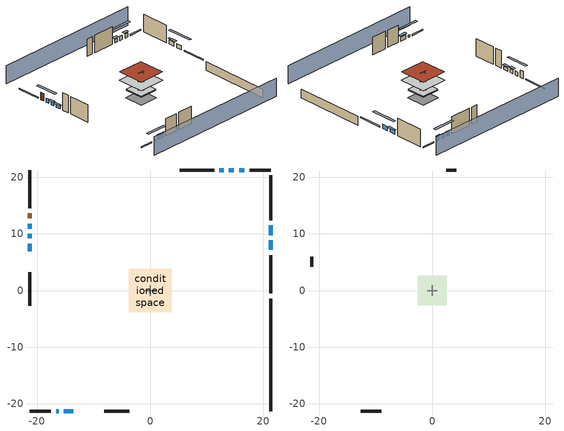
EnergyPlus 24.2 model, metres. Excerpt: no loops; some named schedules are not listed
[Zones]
conditioned space
 floor to garage (Floor1 construction): -2.59,-2.59 -2.59,2.59 2.59,2.59 2.59,-2.59 z0.3
 floor adiabatic (AdiabaticFloorConstruction): -3.82,-3.82 -3.82,3.82 3.82,3.82 3.82,-3.82 z2.74
 floor foundation (Slab2 construction): -2.7,-2.7 -2.7,2.7 2.7,2.7 2.7,-2.7 z-2.13
 wall outside (RimJoist1 construction): 21.33,-0.49 21.33,6.24 z0.3:0.61
 wall outside (RimJoist2 construction): -21.33,-21.33 -17.58,-21.33 z0.3:0.61
 wall outside (RimJoist3 construction): -21.33,21.33 -21.33,14.59 z0.3:0.61
 wall outside (RimJoist4 construction): 21.33,21.33 17.58,21.33 z0.3:0.61
 wall outside (AdiabaticWallConstruction 1): -21.33,13.66 -21.33,12.75 z0.3:2.34
 wall outside (AdiabaticWallConstruction): 21.33,7.17 21.33,8.88 / 21.33,9.8 21.33,11.51 / -15.27,-21.33 -13.61,-21.33 / -21.33,11.82 -21.33,10.97 z0.3:1.43; 16.65,21.33 15.75,21.33 / 14.82,21.33 13.92,21.33 z0.3:1.49; -16.65,-21.33 -16.2,-21.33 z0.3:0.89; -21.33,10.04 -21.33,9.23 z0.3:1.37; -21.33,8.3 -21.33,6.93 z0.3:1.19; 12.99,21.33 12.22,21.33 z0.3:1.34
 wall outside (Wall3 construction): 21.33,12.44 21.33,20.4 z0.3:5.18
 wall outside (Wall4 construction): -8.1,-21.33 -3.68,-21.33 z0.3:5.18
 wall outside (Wall7 construction): -21.33,3.25 -21.33,-2.67 z0.3:5.18
 wall outside (Wall8 construction): 11.29,21.33 5.21,21.33 z0.3:5.18
 wall foundation (FoundationWall1 construction): 21.33,-21.33 21.33,-1.42 z-2.13:0.3
 wall to garage (Wall5 construction): 0,0.91 0,-0.91 z0.3:5.18
 wall to garage (Wall6 construction): -0.91,0 0.91,0 z0.3:5.18
 window (WindowConstruction): 21.33,7.17 21.33,8.88 z0.3:1.43
 window (WindowConstruction 9): 16.65,21.33 15.75,21.33 z0.3:1.49
 window (WindowConstruction 1): 21.33,9.81 21.33,11.51 z0.3:1.43
 window (WindowConstruction 2): -16.65,-21.33 -16.2,-21.33 z0.3:0.88
 window (WindowConstruction 3): -15.27,-21.33 -13.61,-21.33 z0.3:1.43
 window (WindowConstruction 4): -21.33,11.82 -21.33,10.97 z0.3:1.43
 window (WindowConstruction 5): -21.33,10.04 -21.33,9.23 z0.3:1.37
 window (WindowConstruction 6): -21.33,8.3 -21.33,6.94 z0.3:1.19
 window (WindowConstruction 7): 14.82,21.33 13.92,21.33 z0.3:1.49
 window (WindowConstruction 8): 12.99,21.33 12.22,21.33 z0.3:1.34
 door (Door): -21.33,13.66 -21.33,12.75 z0.3:2.34
 ceiling adiabatic (AdiabaticFloorConstruction): 3.82,-3.82 3.82,3.82 -3.82,3.82 -3.82,-3.82 z2.74
 roof outside (Roof1 construction): -3.74,3.74 -3.74,-3.74 3.74,-3.74 3.74,3.74 z5.18
garage
 floor foundation (Slab1 construction): -2.59,-2.59 -2.59,2.59 2.59,2.59 2.59,-2.59 z0
 wall outside (Wall1 construction): -12.69,-21.33 -9.03,-21.33 z0.3:5.18
 wall outside (Wall2 construction): -21.33,6.01 -21.33,4.18 z0.3:5.18
 wall outside (Wall9 construction): 4.28,21.33 2.45,21.33 z0.3:5.18
shading: 21.33,25.9 -21.33,25.9 / -21.33,-25.9 21.33,-25.9 z0:5.18; 21.33,11.62 21.33,4.43 21.94,4.43 21.94,11.62 z4.18; 15.44,21.33 16.95,21.33 16.95,21.94 15.44,21.94 z1.8; 21.33,11.82 21.33,9.5 21.94,9.5 21.94,11.82 z1.74; -13.46,-21.33 -19.39,-21.33 -19.39,-21.94 -13.46,-21.94 z3.63; -13.31,-21.33 -15.57,-21.33 -15.57,-21.94 -13.31,-21.94 z1.74; -21.33,8.23 -21.33,14.56 -21.94,14.56 -21.94,8.23 z4.18; -21.33,8.93 -21.33,10.35 -21.94,10.35 -21.94,8.93 z1.68; -21.33,6.63 -21.33,8.61 -21.94,8.61 -21.94,6.63 z1.49; 11.18,21.33 17.56,21.33 17.56,21.94 11.18,21.94 z4.24; 11.92,21.33 13.3,21.33 13.3,21.94 11.92,21.94 z1.65
[Building]
Building 1: Terrain=Suburbs
[Site:Location]
Portland Intl Arpt_OR: Latitude {deg}=45.59; Longitude {deg}=-122.6; Time Zone {hr}=-8; Elevation {m}=33; Keep Site Location Information=Yes
[Site:GroundTemperature:Shallow]
10.2558, 8.96328, 8.85977, 9.47314, 11.9355, 14.3863, 16.5111, 17.8571, 17.9714, 16.8767, 14.8061, 12.4304
[Site:WaterMainsTemperature]
Calculation Method=Schedule; Temperature Schedule=mains temperature schedule
[Material] Roughness=Rough; Thermal Absorptance=0.9
Name | Thickness {m} | Conductivity {W/m-K} | Density {kg/m3} | Specific Heat {J/kg-K} | Solar Absorptance | Visible Absorptance
asphalt or fiberglass shingles | 0.00635 | 0.162714 | 1121.4 | 1465.45 | 0.85 | 0.85
concrete 4.0 in. | 0.1016 | 1.803125 | 2242.8 | 837.4 | 0.7 | 0.7
concrete 8.0 in. | 0.2032 | 1.803125 | 2242.8 | 837.4 | 0.7 | 0.7
door material | 0.04445 | 0.0612267 | 512.64 | 1214.23 | 0.7 | 0.7
floor covering | 0.0127 | 0.0433444 | 54.468 | 1339.84 | 0.6 | 0.6
floor covering 1 | 0.0127 | 0.0450781 | 54.468 | 1339.84 | 0.9 | 0.9
floor rigid ins; wall rigid ins | 0.512978 | 0.029427 | 32.04 | 1214.23 | 0.7 | 0.7
floor stud and cavity | 0.1397 | 0.923637 | 92.3553 | 1139.71 | 0.7 | 0.7
floor stud and cavity 1 | 0.1397 | 1.75129 | 37.0049 | 1207.88 | 0.7 | 0.7
furniture material conditioned space 1; furniture material garage 1 | 0.1524 | 0.115458 | 640.8 | 1214.23 | 0.6 | 0.6
gypsum board | 0.0127 | 0.160291 | 801 | 837.4 | 0.6 | 0.6
gypsum board 1 | 0.0127 | 0.160291 | 801 | 837.4 | 0.7 | 0.7
osb sheathing 0.5 in.; osb sheathing 0.5 in. 1; osb sheathing 0.5 in. 2 | 0.0127 | 0.115458 | 512.64 | 1214.23 | 0.7 | 0.7
osb sheathing 0.75 in. | 0.01905 | 0.115458 | 512.64 | 1214.23 | 0.7 | 0.7
rim joist stud and cavity | 0.0508 | 0.178688 | 50.32683 | 1063.81 | 0.6 | 0.6
roof rigid ins | 0.103632 | 0.029427 | 32.04 | 1214.23 | 0.7 | 0.7
roof stud and cavity | 0.2032 | 0.0472382 | 78.34581 | 1123.46 | 0.7 | 0.7
wall stud and cavity | 0.1397 | 0.727959 | 139.0536 | 1170.24 | 0.6 | 0.6
wall stud and cavity 1 | 0.1397 | 0.550994 | 139.0536 | 1170.24 | 0.7 | 0.7
wall stud and cavity 2 | 0.1397 | 0.335416 | 139.0536 | 1170.24 | 0.7 | 0.7
wall stud and cavity 3 | 0.0889 | 0.380278 | 52.3479 | 1209.89 | 0.7 | 0.7
wall stud and cavity 4 | 0.0889 | 0.391764 | 83.0341 | 1211.67 | 0.7 | 0.7
wood siding | 0.0254 | 0.102417 | 544.68 | 1172.36 | 0.85 | 0.85
wood siding 1; wood siding 2 | 0.0254 | 0.102417 | 544.68 | 1172.36 | 0.7 | 0.7
[WindowMaterial:SimpleGlazingSystem]
WindowMaterial: U-Factor {W/m2-K}=2.78222; Solar Heat Gain Coefficient=0.56
[Construction]
AdiabaticFloorConstruction: floor stud and cavity 1, floor rigid ins, osb sheathing 0.75 in., floor covering
AdiabaticWallConstruction: wood siding 1, wall rigid ins, wall stud and cavity 3, gypsum board
AdiabaticWallConstruction 1: wood siding 2, wall rigid ins, wall stud and cavity 3, gypsum board
Door: door material
Floor1 construction: floor stud and cavity, osb sheathing 0.75 in., floor covering
FoundationWall1 construction: concrete 8.0 in., gypsum board 1
furniture construction conditioned space 1: furniture material conditioned space 1
furniture construction garage 1: furniture material garage 1
PartitionWallConstruction: gypsum board, wall stud and cavity 4, gypsum board
RimJoist1 construction; RimJoist2 construction; RimJoist3 construction; RimJoist4 construction: wood siding, rim joist stud and cavity
Roof1 construction: asphalt or fiberglass shingles, roof rigid ins, osb sheathing 0.75 in., roof stud and cavity, gypsum board
Slab1 construction: concrete 4.0 in.
Slab2 construction: concrete 4.0 in., floor covering 1
Wall1 construction; Wall2 construction: wood siding, osb sheathing 0.5 in., wall stud and cavity
Wall3 construction; Wall4 construction: wood siding, osb sheathing 0.5 in., wall stud and cavity 1, gypsum board
Wall5 construction: osb sheathing 0.5 in. 1, wall stud and cavity 2, gypsum board
Wall6 construction: osb sheathing 0.5 in. 2, wall stud and cavity 2, gypsum board
Wall7 construction; Wall8 construction: wood siding, osb sheathing 0.5 in. 2, wall stud and cavity 1, gypsum board
Wall9 construction: wood siding, osb sheathing 0.5 in. 2, wall stud and cavity
WindowConstruction; WindowConstruction 1; WindowConstruction 2; WindowConstruction 3; WindowConstruction 4; WindowConstruction 5; WindowConstruction 6; WindowConstruction 7; WindowConstruction 8; WindowConstruction 9: WindowMaterial
[Zone] Multiplier=1; Part of Total Floor Area=Yes
Name | Volume {m3}
conditioned space | 278.185
garage | 65.242
[Space]
Name | Zone | Volume {m3}
conditioned space 1 | conditioned space | 278.185
garage 1 | garage | 65.242
[SurfaceProperty:ExposedFoundationPerimeter] Exposed Perimeter Calculation Method=TotalExposedPerimeter
Name | Total Exposed Perimeter {m}
Slab2 | 19.90344
Slab1 | 14.6304
[SurfaceProperty:IncidentSolarMultiplier] Incident Solar Multiplier=1; Incident Solar Multiplier Schedule=trans schedule winter=0.85 summer=0.7
Window1; Window10; Window2; Window3; Window4; Window5; Window6; Window7; Window8; Window9
[InternalMass]
Name | Construction | Zone or ZoneList | Space or SpaceList | Surface Area {m2}
furniture mass conditioned space 1 | furniture construction conditioned space 1 | conditioned space | conditioned space 1 | 45.63397
partition wall mass | PartitionWallConstruction | conditioned space | conditioned space 1 | 114.085
furniture mass garage 1 | furniture construction garage 1 | garage | garage 1 | 2.67561
[Lights] Design Level Calculation Method=LightingLevel; Return Air Fraction=0; Fraction Radiant=0.6; Fraction Visible=0.2; Fraction Replaceable=1
Name | Zone or ZoneList or Space or SpaceList | Schedule | Lighting Level {W}
interior lighting | conditioned space 1 | lighting_interior | 195.555
garage lighting | garage 1 | lighting_garage | 8.6491
[People]
occupants: Zone or ZoneList or Space or SpaceList=conditioned space 1; Number of People Schedule=occupants; Number of People Calculation Method=People; Number of People=6; Fraction Radiant=0.314171; Sensible Heat Fraction=0.56303; Activity Level Schedule=occupants activity schedule; Carbon Dioxide Generation Rate {m3/s-W}=0; Enable ASHRAE 55 Comfort Warnings=No; Mean Radiant Temperature Calculation Type=EnclosureAveraged
[ElectricEquipment] Design Level Calculation Method=EquipmentLevel
Name | Zone or ZoneList or Space or SpaceList | Schedule | Design Level {W} | Fraction Latent | Fraction Radiant | Fraction Lost
clothes dryer | conditioned space 1 | clothes_dryer | 5424.37 | 0.015 | 0.081 | 0.85
clothes washer | conditioned space 1 | clothes_washer | 327.738 | 0.03 | 0.162 | 0.7
cooking range | conditioned space 1 | cooking_range | 1245.51 | 0.08 | 0.432 | 0.2
dishwasher | conditioned space 1 | dishwasher | 421.937 | 0.3 | 0.18 | 0.4
fridge | conditioned space 1 | fridge schedule | 54.7945 | 0 | 0.6 | 0
mech vent bath fan 0 | conditioned space 1 | mech vent bath fan 0 schedule | 30 | 0 | 0 | 1
mech vent house fan | conditioned space 1 | mech vent house fan schedule | 0 | 0 | 0 | 1
mech vent house fan cfis | conditioned space 1 | mech vent house fan cfis schedule | 0 | 0 | 0 | 0
mech vent range fan 0 | conditioned space 1 | mech vent range fan 0 schedule | 30 | 0 | 0 | 1
misc plug loads | conditioned space 1 | plug_loads_other | 461.573 | 0.021 | 0.558 | 0.049
misc pool pump | conditioned space 1 | misc pool pump schedule | 1390.33 | 0 | 0 | 1
misc tv | conditioned space 1 | plug_loads_tv | 669.225 | 0 | 0.6 | 0
whole house fan | conditioned space 1 | Always On Discrete | 0 | 0 | 0 | 1
freezer | garage 1 | freezer schedule | 194.914 | 0 | 0.6 | 0
[OtherEquipment] Zone or ZoneList or Space or SpaceList=conditioned space 1; Design Level Calculation Method=EquipmentLevel
Name | Fuel Type | Schedule | Design Level {W} | Fraction Latent | Fraction Radiant | Fraction Lost
clothes dryer 1 | Electricity | clothes_dryer | 0 | 0.015 | 0.081 | 0.85
cooking range 1 | Electricity | cooking_range | 0 | 0.08 | 0.432 | 0.2
general water use latent | None | general water use schedule | 117.996 | 1 | 0 | 0
general water use sensible | None | general water use schedule | -116.29 | 0 | 0.6 | 0
mech vent house fan latent load; water heater lat | None | Always On Discrete | 0 | 1 | 0 | 0
mech vent house fan sensible load; water heater sens | None | Always On Discrete | 0 | 0 | 0 | 0
misc pool heater | NaturalGas | misc pool heater schedule | 3853.71 | 0 | 0 | 1
water heater energy adjustment1 | Electricity | Always On Discrete | 0.01 | 0 | 0 | 1
[ZoneInfiltration:DesignFlowRate] Zone or ZoneList or Space or SpaceList=conditioned space 1; Schedule=Always On Discrete; Design Flow Rate Calculation Method=Flow/Zone; Design Flow Rate {m3/s}=0
infil flow; natural vent flow; whole house fan flow
[ZoneInfiltration:EffectiveLeakageArea]
infil garage 1: Zone or Space=garage 1; Schedule=Always On Discrete; Effective Air Leakage Area {cm2}=271.837; Stack Coefficient=0.000129147; Wind Coefficient=4.64657e-05
[Foundation:Kiva] Wall Depth Below Slab {m}=0.2032
Name | Initial Indoor Air Temperature {C} | Wall Height Above Grade {m}
Foundation Kiva 1 | 13.4258 | 0.1016
Foundation Kiva 2 | 20 | 0.3048
[Foundation:Kiva:Settings]
Soil Conductivity {W/m-K}=1.9041; Soil Density {kg/m3}=1842.3; Soil Specific Heat {J/kg-K}=418.7; Ground Solar Absorptivity=0.9; Ground Thermal Absorptivity=0.9; Ground Surface Roughness {m}=0.03; Far-Field Width {m}=40; Deep-Ground Boundary Condition=ZeroFlux; Deep-Ground Depth {m}=40; Minimum Cell Dimension {m}=0.2; Maximum Cell Growth Coefficient=3; Simulation Timestep=Timestep
[Exterior:Lights]
exterior lighting: Schedule=exterior lighting schedule; Design Level {W}=6.19068
[Schedule:Week:Daily]
trans schedule winter=0.85 summer=0.7 Week Rule - Jan1-May26: trans schedule winter=0.85 summer=0.7 day, trans schedule winter=0.85 summer=0.7 day, trans schedule winter=0.85 summer=0.7 day, trans schedule winter=0.85 summer=0.7 day, trans schedule winter=0.85 summer=0.7 day, trans schedule winter=0.85 summer=0.7 day, trans schedule winter=0.85 summer=0.7 day, trans schedule winter=0.85 summer=0.7 default day, trans schedule winter=0.85 summer=0.7 default day, trans schedule winter=0.85 summer=0.7 default day, trans schedule winter=0.85 summer=0.7 default day, trans schedule winter=0.85 summer=0.7 default day
trans schedule winter=0.85 summer=0.7 Week Rule - May27-Jun2: trans schedule winter=0.85 summer=0.7 day, trans schedule winter=0.85 summer=0.7 day, trans schedule winter=0.85 summer=0.7 day, trans schedule winter=0.85 summer=0.7 day, trans schedule winter=0.85 summer=0.7 day, trans schedule winter=0.85 summer=0.7 day 1, trans schedule winter=0.85 summer=0.7 day 1, trans schedule winter=0.85 summer=0.7 default day, trans schedule winter=0.85 summer=0.7 default day, trans schedule winter=0.85 summer=0.7 default day, trans schedule winter=0.85 summer=0.7 default day, trans schedule winter=0.85 summer=0.7 default day
trans schedule winter=0.85 summer=0.7 Week Rule - Jun3-Sep29: trans schedule winter=0.85 summer=0.7 day 1, trans schedule winter=0.85 summer=0.7 day 1, trans schedule winter=0.85 summer=0.7 day 1, trans schedule winter=0.85 summer=0.7 day 1, trans schedule winter=0.85 summer=0.7 day 1, trans schedule winter=0.85 summer=0.7 day 1, trans schedule winter=0.85 summer=0.7 day 1, trans schedule winter=0.85 summer=0.7 default day, trans schedule winter=0.85 summer=0.7 default day, trans schedule winter=0.85 summer=0.7 default day, trans schedule winter=0.85 summer=0.7 default day, trans schedule winter=0.85 summer=0.7 default day
trans schedule winter=0.85 summer=0.7 Week Rule - Sep30-Oct6: trans schedule winter=0.85 summer=0.7 day 1, trans schedule winter=0.85 summer=0.7 day 2, trans schedule winter=0.85 summer=0.7 day 2, trans schedule winter=0.85 summer=0.7 day 2, trans schedule winter=0.85 summer=0.7 day 2, trans schedule winter=0.85 summer=0.7 day 2, trans schedule winter=0.85 summer=0.7 day 2, trans schedule winter=0.85 summer=0.7 default day, trans schedule winter=0.85 summer=0.7 default day, trans schedule winter=0.85 summer=0.7 default day, trans schedule winter=0.85 summer=0.7 default day, trans schedule winter=0.85 summer=0.7 default day
trans schedule winter=0.85 summer=0.7 Week Rule - Oct7-Dec31: trans schedule winter=0.85 summer=0.7 day 2, trans schedule winter=0.85 summer=0.7 day 2, trans schedule winter=0.85 summer=0.7 day 2, trans schedule winter=0.85 summer=0.7 day 2, trans schedule winter=0.85 summer=0.7 day 2, trans schedule winter=0.85 summer=0.7 day 2, trans schedule winter=0.85 summer=0.7 day 2, trans schedule winter=0.85 summer=0.7 default day, trans schedule winter=0.85 summer=0.7 default day, trans schedule winter=0.85 summer=0.7 default day, trans schedule winter=0.85 summer=0.7 default day, trans schedule winter=0.85 summer=0.7 default day
mech vent bath fan 0 schedule Week Rule - Jan1-Dec31: mech vent bath fan 0 schedule day, mech vent bath fan 0 schedule day, mech vent bath fan 0 schedule day, mech vent bath fan 0 schedule day, mech vent bath fan 0 schedule day, mech vent bath fan 0 schedule day, mech vent bath fan 0 schedule day, mech vent bath fan 0 schedule default day, mech vent bath fan 0 schedule default day, mech vent bath fan 0 schedule default day, mech vent bath fan 0 schedule default day, mech vent bath fan 0 schedule default day
mech vent range fan 0 schedule Week Rule - Jan1-Dec31: mech vent range fan 0 schedule day, mech vent range fan 0 schedule day, mech vent range fan 0 schedule day, mech vent range fan 0 schedule day, mech vent range fan 0 schedule day, mech vent range fan 0 schedule day, mech vent range fan 0 schedule day, mech vent range fan 0 schedule default day, mech vent range fan 0 schedule default day, mech vent range fan 0 schedule default day, mech vent range fan 0 schedule default day, mech vent range fan 0 schedule default day
misc pool pump schedule Week Rule - Jan1-Jan27: misc pool pump schedule day, misc pool pump schedule day, misc pool pump schedule day, misc pool pump schedule day, misc pool pump schedule day, misc pool pump schedule day, misc pool pump schedule day, misc pool pump schedule default day, misc pool pump schedule default day, misc pool pump schedule default day, misc pool pump schedule default day, misc pool pump schedule default day
misc pool pump schedule Week Rule - Jan28-Feb3: misc pool pump schedule day, misc pool pump schedule day, misc pool pump schedule day, misc pool pump schedule day, misc pool pump schedule day 1, misc pool pump schedule day 1, misc pool pump schedule day 1, misc pool pump schedule default day, misc pool pump schedule default day, misc pool pump schedule default day, misc pool pump schedule default day, misc pool pump schedule default day
misc pool pump schedule Week Rule - Feb4-Feb24: misc pool pump schedule day 1, misc pool pump schedule day 1, misc pool pump schedule day 1, misc pool pump schedule day 1, misc pool pump schedule day 1, misc pool pump schedule day 1, misc pool pump schedule day 1, misc pool pump schedule default day, misc pool pump schedule default day, misc pool pump schedule default day, misc pool pump schedule default day, misc pool pump schedule default day
misc pool pump schedule Week Rule - Feb25-Mar3: misc pool pump schedule day 1, misc pool pump schedule day 1, misc pool pump schedule day 1, misc pool pump schedule day 1, misc pool pump schedule day 2, misc pool pump schedule day 2, misc pool pump schedule day 2, misc pool pump schedule default day, misc pool pump schedule default day, misc pool pump schedule default day, misc pool pump schedule default day, misc pool pump schedule default day
misc pool pump schedule Week Rule - Mar4-Mar31: misc pool pump schedule day 2, misc pool pump schedule day 2, misc pool pump schedule day 2, misc pool pump schedule day 2, misc pool pump schedule day 2, misc pool pump schedule day 2, misc pool pump schedule day 2, misc pool pump schedule default day, misc pool pump schedule default day, misc pool pump schedule default day, misc pool pump schedule default day, misc pool pump schedule default day
misc pool pump schedule Week Rule - Apr1-Apr28: misc pool pump schedule day 3, misc pool pump schedule day 3, misc pool pump schedule day 3, misc pool pump schedule day 3, misc pool pump schedule day 3, misc pool pump schedule day 3, misc pool pump schedule day 3, misc pool pump schedule default day, misc pool pump schedule default day, misc pool pump schedule default day, misc pool pump schedule default day, misc pool pump schedule default day
misc pool pump schedule Week Rule - Apr29-May5: misc pool pump schedule day 3, misc pool pump schedule day 3, misc pool pump schedule day 4, misc pool pump schedule day 4, misc pool pump schedule day 4, misc pool pump schedule day 4, misc pool pump schedule day 4, misc pool pump schedule default day, misc pool pump schedule default day, misc pool pump schedule default day, misc pool pump schedule default day, misc pool pump schedule default day
misc pool pump schedule Week Rule - May6-May26: misc pool pump schedule day 4, misc pool pump schedule day 4, misc pool pump schedule day 4, misc pool pump schedule day 4, misc pool pump schedule day 4, misc pool pump schedule day 4, misc pool pump schedule day 4, misc pool pump schedule default day, misc pool pump schedule default day, misc pool pump schedule default day, misc pool pump schedule default day, misc pool pump schedule default day
misc pool pump schedule Week Rule - May27-Jun2: misc pool pump schedule day 4, misc pool pump schedule day 4, misc pool pump schedule day 4, misc pool pump schedule day 4, misc pool pump schedule day 4, misc pool pump schedule day 5, misc pool pump schedule day 5, misc pool pump schedule default day, misc pool pump schedule default day, misc pool pump schedule default day, misc pool pump schedule default day, misc pool pump schedule default day
misc pool pump schedule Week Rule - Jun3-Jun30: misc pool pump schedule day 5, misc pool pump schedule day 5, misc pool pump schedule day 5, misc pool pump schedule day 5, misc pool pump schedule day 5, misc pool pump schedule day 5, misc pool pump schedule day 5, misc pool pump schedule default day, misc pool pump schedule default day, misc pool pump schedule default day, misc pool pump schedule default day, misc pool pump schedule default day
misc pool pump schedule Week Rule - Jul1-Aug25: misc pool pump schedule day 6, misc pool pump schedule day 6, misc pool pump schedule day 6, misc pool pump schedule day 6, misc pool pump schedule day 6, misc pool pump schedule day 6, misc pool pump schedule day 6, misc pool pump schedule default day, misc pool pump schedule default day, misc pool pump schedule default day, misc pool pump schedule default day, misc pool pump schedule default day
misc pool pump schedule Week Rule - Aug26-Sep1: misc pool pump schedule day 6, misc pool pump schedule day 6, misc pool pump schedule day 6, misc pool pump schedule day 6, misc pool pump schedule day 6, misc pool pump schedule day 6, misc pool pump schedule day 7, misc pool pump schedule default day, misc pool pump schedule default day, misc pool pump schedule default day, misc pool pump schedule default day, misc pool pump schedule default day
misc pool pump schedule Week Rule - Sep2-Sep29: misc pool pump schedule day 7, misc pool pump schedule day 7, misc pool pump schedule day 7, misc pool pump schedule day 7, misc pool pump schedule day 7, misc pool pump schedule day 7, misc pool pump schedule day 7, misc pool pump schedule default day, misc pool pump schedule default day, misc pool pump schedule default day, misc pool pump schedule default day, misc pool pump schedule default day
misc pool pump schedule Week Rule - Sep30-Oct6: misc pool pump schedule day 7, misc pool pump schedule day 8, misc pool pump schedule day 8, misc pool pump schedule day 8, misc pool pump schedule day 8, misc pool pump schedule day 8, misc pool pump schedule day 8, misc pool pump schedule default day, misc pool pump schedule default day, misc pool pump schedule default day, misc pool pump schedule default day, misc pool pump schedule default day
misc pool pump schedule Week Rule - Oct7-Oct27: misc pool pump schedule day 8, misc pool pump schedule day 8, misc pool pump schedule day 8, misc pool pump schedule day 8, misc pool pump schedule day 8, misc pool pump schedule day 8, misc pool pump schedule day 8, misc pool pump schedule default day, misc pool pump schedule default day, misc pool pump schedule default day, misc pool pump schedule default day, misc pool pump schedule default day
misc pool pump schedule Week Rule - Oct28-Nov3: misc pool pump schedule day 8, misc pool pump schedule day 8, misc pool pump schedule day 8, misc pool pump schedule day 8, misc pool pump schedule day 9, misc pool pump schedule day 9, misc pool pump schedule day 9, misc pool pump schedule default day, misc pool pump schedule default day, misc pool pump schedule default day, misc pool pump schedule default day, misc pool pump schedule default day
misc pool pump schedule Week Rule - Nov4-Nov24: misc pool pump schedule day 9, misc pool pump schedule day 9, misc pool pump schedule day 9, misc pool pump schedule day 9, misc pool pump schedule day 9, misc pool pump schedule day 9, misc pool pump schedule day 9, misc pool pump schedule default day, misc pool pump schedule default day, misc pool pump schedule default day, misc pool pump schedule default day, misc pool pump schedule default day
misc pool pump schedule Week Rule - Nov25-Dec1: misc pool pump schedule day 9, misc pool pump schedule day 9, misc pool pump schedule day 9, misc pool pump schedule day 9, misc pool pump schedule day 9, misc pool pump schedule day 9, misc pool pump schedule day 10, misc pool pump schedule default day, misc pool pump schedule default day, misc pool pump schedule default day, misc pool pump schedule default day, misc pool pump schedule default day
misc pool pump schedule Week Rule - Dec2-Dec31: misc pool pump schedule day 10, misc pool pump schedule day 10, misc pool pump schedule day 10, misc pool pump schedule day 10, misc pool pump schedule day 10, misc pool pump schedule day 10, misc pool pump schedule day 10, misc pool pump schedule default day, misc pool pump schedule default day, misc pool pump schedule default day, misc pool pump schedule default day, misc pool pump schedule default day
general water use schedule Week Rule - Jan1-Dec31: general water use schedule day, general water use schedule day, general water use schedule day, general water use schedule day, general water use schedule day, general water use schedule day, general water use schedule day, general water use schedule default day, general water use schedule default day, general water use schedule default day, general water use schedule default day, general water use schedule default day
misc pool heater schedule Week Rule - Jan1-Jan27: misc pool heater schedule day, misc pool heater schedule day, misc pool heater schedule day, misc pool heater schedule day, misc pool heater schedule day, misc pool heater schedule day, misc pool heater schedule day, misc pool heater schedule default day, misc pool heater schedule default day, misc pool heater schedule default day, misc pool heater schedule default day, misc pool heater schedule default day
freezer schedule Week Rule - Jan1-Jan27: freezer schedule day, freezer schedule day, freezer schedule day, freezer schedule day, freezer schedule day, freezer schedule day, freezer schedule day, freezer schedule default day, freezer schedule default day, freezer schedule default day, freezer schedule default day, freezer schedule default day
freezer schedule Week Rule - Jan28-Feb3: freezer schedule day, freezer schedule day, freezer schedule day, freezer schedule day, freezer schedule day 1, freezer schedule day 1, freezer schedule day 1, freezer schedule default day, freezer schedule default day, freezer schedule default day, freezer schedule default day, freezer schedule default day
freezer schedule Week Rule - Feb4-Feb24: freezer schedule day 1, freezer schedule day 1, freezer schedule day 1, freezer schedule day 1, freezer schedule day 1, freezer schedule day 1, freezer schedule day 1, freezer schedule default day, freezer schedule default day, freezer schedule default day, freezer schedule default day, freezer schedule default day
freezer schedule Week Rule - Feb25-Mar3: freezer schedule day 1, freezer schedule day 1, freezer schedule day 1, freezer schedule day 1, freezer schedule day 2, freezer schedule day 2, freezer schedule day 2, freezer schedule default day, freezer schedule default day, freezer schedule default day, freezer schedule default day, freezer schedule default day
freezer schedule Week Rule - Mar4-May26: freezer schedule day 2, freezer schedule day 2, freezer schedule day 2, freezer schedule day 2, freezer schedule day 2, freezer schedule day 2, freezer schedule day 2, freezer schedule default day, freezer schedule default day, freezer schedule default day, freezer schedule default day, freezer schedule default day
freezer schedule Week Rule - May27-Jun2: freezer schedule day 2, freezer schedule day 2, freezer schedule day 2, freezer schedule day 2, freezer schedule day 2, freezer schedule day 3, freezer schedule day 3, freezer schedule default day, freezer schedule default day, freezer schedule default day, freezer schedule default day, freezer schedule default day
freezer schedule Week Rule - Jun3-Sep29: freezer schedule day 3, freezer schedule day 3, freezer schedule day 3, freezer schedule day 3, freezer schedule day 3, freezer schedule day 3, freezer schedule day 3, freezer schedule default day, freezer schedule default day, freezer schedule default day, freezer schedule default day, freezer schedule default day
freezer schedule Week Rule - Sep30-Oct6: freezer schedule day 3, freezer schedule day 4, freezer schedule day 4, freezer schedule day 4, freezer schedule day 4, freezer schedule day 4, freezer schedule day 4, freezer schedule default day, freezer schedule default day, freezer schedule default day, freezer schedule default day, freezer schedule default day
freezer schedule Week Rule - Oct7-Oct27: freezer schedule day 4, freezer schedule day 4, freezer schedule day 4, freezer schedule day 4, freezer schedule day 4, freezer schedule day 4, freezer schedule day 4, freezer schedule default day, freezer schedule default day, freezer schedule default day, freezer schedule default day, freezer schedule default day
freezer schedule Week Rule - Oct28-Nov3: freezer schedule day 4, freezer schedule day 4, freezer schedule day 4, freezer schedule day 4, freezer schedule day 5, freezer schedule day 5, freezer schedule day 5, freezer schedule default day, freezer schedule default day, freezer schedule default day, freezer schedule default day, freezer schedule default day
freezer schedule Week Rule - Nov4-Nov24: freezer schedule day 5, freezer schedule day 5, freezer schedule day 5, freezer schedule day 5, freezer schedule day 5, freezer schedule day 5, freezer schedule day 5, freezer schedule default day, freezer schedule default day, freezer schedule default day, freezer schedule default day, freezer schedule default day
freezer schedule Week Rule - Nov25-Dec1: freezer schedule day 5, freezer schedule day 5, freezer schedule day 5, freezer schedule day 5, freezer schedule day 5, freezer schedule day 5, freezer schedule day 6, freezer schedule default day, freezer schedule default day, freezer schedule default day, freezer schedule default day, freezer schedule default day
freezer schedule Week Rule - Dec2-Dec31: freezer schedule day 6, freezer schedule day 6, freezer schedule day 6, freezer schedule day 6, freezer schedule day 6, freezer schedule day 6, freezer schedule day 6, freezer schedule default day, freezer schedule default day, freezer schedule default day, freezer schedule default day, freezer schedule default day
[Schedule:Year]
trans schedule winter=0.85 summer=0.7: trans schedule winter=0.85 summer=0.7 Week Rule - Jan1-May26, 1, 1, 5, 26, trans schedule winter=0.85 summer=0.7 Week Rule - May27-Jun2, 5, 27, 6, 2, trans schedule winter=0.85 summer=0.7 Week Rule - Jun3-Sep29, 6, 3, 9, 29, trans schedule winter=0.85 summer=0.7 Week Rule - Sep30-Oct6, 9, 30, 10, 6, trans schedule winter=0.85 summer=0.7 Week Rule - Oct7-Dec31, 10, 7, 12, 31
mech vent bath fan 0 schedule: mech vent bath fan 0 schedule Week Rule - Jan1-Dec31, 1, 1, 12, 31
mech vent range fan 0 schedule: mech vent range fan 0 schedule Week Rule - Jan1-Dec31, 1, 1, 12, 31
misc pool pump schedule: misc pool pump schedule Week Rule - Jan1-Jan27, 1, 1, 1, 27, misc pool pump schedule Week Rule - Jan28-Feb3, 1, 28, 2, 3, misc pool pump schedule Week Rule - Feb4-Feb24, 2, 4, 2, 24, misc pool pump schedule Week Rule - Feb25-Mar3, 2, 25, 3, 3, misc pool pump schedule Week Rule - Mar4-Mar31, 3, 4, 3, 31, misc pool pump schedule Week Rule - Apr1-Apr28, 4, 1, 4, 28, misc pool pump schedule Week Rule - Apr29-May5, 4, 29, 5, 5, misc pool pump schedule Week Rule - May6-May26, 5, 6, 5, 26, misc pool pump schedule Week Rule - May27-Jun2, 5, 27, 6, 2, misc pool pump schedule Week Rule - Jun3-Jun30, 6, 3, 6, 30, misc pool pump schedule Week Rule - Jul1-Aug25, 7, 1, 8, 25, misc pool pump schedule Week Rule - Aug26-Sep1, 8, 26, 9, 1, misc pool pump schedule Week Rule - Sep2-Sep29, 9, 2, 9, 29, misc pool pump schedule Week Rule - Sep30-Oct6, 9, 30, 10, 6, misc pool pump schedule Week Rule - Oct7-Oct27, 10, 7, 10, 27, misc pool pump schedule Week Rule - Oct28-Nov3, 10, 28, 11, 3, misc pool pump schedule Week Rule - Nov4-Nov24, 11, 4, 11, 24, misc pool pump schedule Week Rule - Nov25-Dec1, 11, 25, 12, 1, misc pool pump schedule Week Rule - Dec2-Dec31, 12, 2, 12, 31
general water use schedule: general water use schedule Week Rule - Jan1-Dec31, 1, 1, 12, 31
misc pool heater schedule: misc pool heater schedule Week Rule - Jan1-Jan27, 1, 1, 1, 27, misc pool heater schedule Week Rule - Jan28-Feb3, 1, 28, 2, 3, misc pool heater schedule Week Rule - Feb4-Feb24, 2, 4, 2, 24, misc pool heater schedule Week Rule - Feb25-Mar3, 2, 25, 3, 3, misc pool heater schedule Week Rule - Mar4-Mar31, 3, 4, 3, 31, misc pool heater schedule Week Rule - Apr1-Apr28, 4, 1, 4, 28, misc pool heater schedule Week Rule - Apr29-May5, 4, 29, 5, 5, misc pool heater schedule Week Rule - May6-May26, 5, 6, 5, 26, misc pool heater schedule Week Rule - May27-Jun2, 5, 27, 6, 2, misc pool heater schedule Week Rule - Jun3-Jun30, 6, 3, 6, 30, misc pool heater schedule Week Rule - Jul1-Aug25, 7, 1, 8, 25, misc pool heater schedule Week Rule - Aug26-Sep1, 8, 26, 9, 1, misc pool heater schedule Week Rule - Sep2-Sep29, 9, 2, 9, 29, misc pool heater schedule Week Rule - Sep30-Oct6, 9, 30, 10, 6, misc pool heater schedule Week Rule - Oct7-Oct27, 10, 7, 10, 27, misc pool heater schedule Week Rule - Oct28-Nov3, 10, 28, 11, 3, misc pool heater schedule Week Rule - Nov4-Nov24, 11, 4, 11, 24, misc pool heater schedule Week Rule - Nov25-Dec1, 11, 25, 12, 1, misc pool heater schedule Week Rule - Dec2-Dec31, 12, 2, 12, 31
freezer schedule: freezer schedule Week Rule - Jan1-Jan27, 1, 1, 1, 27, freezer schedule Week Rule - Jan28-Feb3, 1, 28, 2, 3, freezer schedule Week Rule - Feb4-Feb24, 2, 4, 2, 24, freezer schedule Week Rule - Feb25-Mar3, 2, 25, 3, 3, freezer schedule Week Rule - Mar4-May26, 3, 4, 5, 26, freezer schedule Week Rule - May27-Jun2, 5, 27, 6, 2, freezer schedule Week Rule - Jun3-Sep29, 6, 3, 9, 29, freezer schedule Week Rule - Sep30-Oct6, 9, 30, 10, 6, freezer schedule Week Rule - Oct7-Oct27, 10, 7, 10, 27, freezer schedule Week Rule - Oct28-Nov3, 10, 28, 11, 3, freezer schedule Week Rule - Nov4-Nov24, 11, 4, 11, 24, freezer schedule Week Rule - Nov25-Dec1, 11, 25, 12, 1, freezer schedule Week Rule - Dec2-Dec31, 12, 2, 12, 31
exterior lighting schedule: exterior lighting schedule Week Rule - Jan1-Jan27, 1, 1, 1, 27, exterior lighting schedule Week Rule - Jan28-Feb3, 1, 28, 2, 3, exterior lighting schedule Week Rule - Feb4-Feb24, 2, 4, 2, 24, exterior lighting schedule Week Rule - Feb25-Mar3, 2, 25, 3, 3, exterior lighting schedule Week Rule - Mar4-Mar31, 3, 4, 3, 31, exterior lighting schedule Week Rule - Apr1-Apr28, 4, 1, 4, 28, exterior lighting schedule Week Rule - Apr29-May5, 4, 29, 5, 5, exterior lighting schedule Week Rule - May6-May26, 5, 6, 5, 26, exterior lighting schedule Week Rule - May27-Jun2, 5, 27, 6, 2, exterior lighting schedule Week Rule - Jun3-Jun30, 6, 3, 6, 30, exterior lighting schedule Week Rule - Jul1-Jul28, 7, 1, 7, 28, exterior lighting schedule Week Rule - Jul29-Aug4, 7, 29, 8, 4, exterior lighting schedule Week Rule - Aug5-Aug25, 8, 5, 8, 25, exterior lighting schedule Week Rule - Aug26-Sep1, 8, 26, 9, 1, exterior lighting schedule Week Rule - Sep2-Sep29, 9, 2, 9, 29, exterior lighting schedule Week Rule - Sep30-Oct6, 9, 30, 10, 6, exterior lighting schedule Week Rule - Oct7-Oct27, 10, 7, 10, 27, exterior lighting schedule Week Rule - Oct28-Nov3, 10, 28, 11, 3, exterior lighting schedule Week Rule - Nov4-Nov24, 11, 4, 11, 24, exterior lighting schedule Week Rule - Nov25-Dec1, 11, 25, 12, 1, exterior lighting schedule Week Rule - Dec2-Dec31, 12, 2, 12, 31
[Schedule:File] File=in.schedules.csv; Rows to Skip at Top=1; Number of Hours of Data=8760; Column Separator=Comma; Interpolate to Timestep=Yes; Minutes per Item=15; Adjust Schedule for Daylight Savings=Yes
Name | Column Number
lighting_interior | 4
occupants | 1
clothes_dryer | 10
clothes_washer | 9
cooking_range | 11
dishwasher | 7
plug_loads_other | 2
plug_loads_tv | 3
lighting_garage | 5
[Schedule:Constant]
Name | Hourly Value
occupants activity schedule | 117.228
fridge schedule | 0
mech vent house fan schedule; mech vent house fan cfis schedule; Always On Discrete | 1
[Schedule:Compact]
mains temperature schedule: Through: 01/01, For: AllDays, Until: 24:00, 13.0633, Through: 01/02, For: AllDays, Until: 24:00, 13.0189, Through: 01/03, For: AllDays, Until: 24:00, 12.975, Through: 01/04, For: AllDays, Until: 24:00, 12.9328, Through: 01/05, For: AllDays, Until: 24:00, 12.8917, Through: 01/06, For: AllDays, Until: 24:00, 12.8517, Through: 01/07, For: AllDays, Until: 24:00, 12.8122, Through: 01/08, For: AllDays, Until: 24:00, 12.7744, Through: 01/09, For: AllDays, Until: 24:00, 12.7378, Through: 01/10, For: AllDays, Until: 24:00, 12.7017, Through: 01/11, For: AllDays, Until: 24:00, 12.6672, Through: 01/12, For: AllDays, Until: 24:00, 12.6339, Through: 01/13, For: AllDays, Until: 24:00, 12.6017, Through: 01/14, For: AllDays, Until: 24:00, 12.5706, Through: 01/15, For: AllDays, Until: 24:00, 12.5411, Through: 01/16, For: AllDays, Until: 24:00, 12.5122, Through: 01/17, For: AllDays, Until: 24:00, 12.485, Through: 01/18, For: AllDays, Until: 24:00, 12.4583, Through: 01/19, For: AllDays, Until: 24:00, 12.4333, Through: 01/20, For: AllDays, Until: 24:00, 12.41, Through: 01/21, For: AllDays, Until: 24:00, 12.3872, Through: 01/22, For: AllDays, Until: 24:00, 12.3661, Through: 01/23, For: AllDays, Until: 24:00, 12.3456, Through: 01/24, For: AllDays, Until: 24:00, 12.3272, Through: 01/25, For: AllDays, Until: 24:00, 12.3094, Through: 01/26, For: AllDays, Until: 24:00, 12.2933, Through: 01/27, For: AllDays, Until: 24:00, 12.2783, Through: 01/28, For: AllDays, Until: 24:00, 12.2644, Through: 01/29, For: AllDays, Until: 24:00, 12.2517, Through: 01/30, For: AllDays, Until: 24:00, 12.2406, Through: 01/31, For: AllDays, Until: 24:00, 12.2306, Through: 02/01, For: AllDays, Until: 24:00, 12.2222, Through: 02/02, For: AllDays, Until: 24:00, 12.215, Through: 02/03, For: AllDays, Until: 24:00, 12.2089, Through: 02/04, For: AllDays, Until: 24:00, 12.2039, Through: 02/05, For: AllDays, Until: 24:00, 12.2006, Through: 02/06, For: AllDays, Until: 24:00, 12.1983, Through: 02/07, For: AllDays, Until: 24:00, 12.1978, Through: 02/08, For: AllDays, Until: 24:00, 12.1978, Through: 02/09, For: AllDays, Until: 24:00, 12.2, Through: 02/10, For: AllDays, Until: 24:00, 12.2028, Through: 02/11, For: AllDays, Until: 24:00, 12.2072, Through: 02/12, For: AllDays, Until: 24:00, 12.2128, Through: 02/13, For: AllDays, Until: 24:00, 12.2194, Through: 02/14, For: AllDays, Until: 24:00, 12.2278, Through: 02/15, For: AllDays, Until: 24:00, 12.2372, Through: 02/16, For: AllDays, Until: 24:00, 12.2483, Through: 02/17, For: AllDays, Until: 24:00, 12.26, Through: 02/18, For: AllDays, Until: 24:00, 12.2733, Through: 02/19, For: AllDays, Until: 24:00, 12.2883, Through: 02/20, For: AllDays, Until: 24:00, 12.3039, Through: 02/21, For: AllDays, Until: 24:00, 12.3211, Through: 02/22, For: AllDays, Until: 24:00, 12.3394, Through: 02/23, For: AllDays, Until: 24:00, 12.3594, Through: 02/24, For: AllDays, Until: 24:00, 12.38, Through: 02/25, For: AllDays, Until: 24:00, 12.4022, Through: 02/26, For: AllDays, Until: 24:00, 12.4256, Through: 02/27, For: AllDays, Until: 24:00, 12.4506, Through: 02/28, For: AllDays, Until: 24:00, 12.4761, Through: 03/01, For: AllDays, Until: 24:00, 12.5033, Through: 03/02, For: AllDays, Until: 24:00, 12.5317, Through: 03/03, For: AllDays, Until: 24:00, 12.5611, Through: 03/04, For: AllDays, Until: 24:00, 12.5917, Through: 03/05, For: AllDays, Until: 24:00, 12.6233, Through: 03/06, For: AllDays, Until: 24:00, 12.6567, Through: 03/07, For: AllDays, Until: 24:00, 12.6906, Through: 03/08, For: AllDays, Until: 24:00, 12.7261, Through: 03/09, For: AllDays, Until: 24:00, 12.7628, Through: 03/10, For: AllDays, Until: 24:00, 12.8, Through: 03/11, For: AllDays, Until: 24:00, 12.8389, Through: 03/12, For: AllDays, Until: 24:00, 12.8789, Through: 03/13, For: AllDays, Until: 24:00, 12.9194, Through: 03/14, For: AllDays, Until: 24:00, 12.9617, Through: 03/15, For: AllDays, Until: 24:00, 13.0044, Through: 03/16, For: AllDays, Until: 24:00, 13.0489, Through: 03/17, For: AllDays, Until: 24:00, 13.0939, Through: 03/18, For: AllDays, Until: 24:00, 13.14, Through: 03/19, For: AllDays, Until: 24:00, 13.1872, Through: 03/20, For: AllDays, Until: 24:00, 13.2356, Through: 03/21, For: AllDays, Until: 24:00, 13.285, Through: 03/22, For: AllDays, Until: 24:00, 13.335, Through: 03/23, For: AllDays, Until: 24:00, 13.3861, Through: 03/24, For: AllDays, Until: 24:00, 13.4383, Through: 03/25, For: AllDays, Until: 24:00, 13.4911, Through: 03/26, For: AllDays, Until: 24:00, 13.545, Through: 03/27, For: AllDays, Until: 24:00, 13.6, Through: 03/28, For: AllDays, Until: 24:00, 13.6556, Through: 03/29, For: AllDays, Until: 24:00, 13.7122, Through: 03/30, For: AllDays, Until: 24:00, 13.77, Through: 03/31, For: AllDays, Until: 24:00, 13.8283, Through: 04/01, For: AllDays, Until: 24:00, 13.8872, Through: 04/02, For: AllDays, Until: 24:00, 13.9472, Through: 04/03, For: AllDays, Until: 24:00, 14.0078, Through: 04/04, For: AllDays, Until: 24:00, 14.0689, Through: 04/05, For: AllDays, Until: 24:00, 14.1311, Through: 04/06, For: AllDays, Until: 24:00, 14.1944, Through: 04/07, For: AllDays, Until: 24:00, 14.2578, Through: 04/08, For: AllDays, Until: 24:00, 14.3222, Through: 04/09, For: AllDays, Until: 24:00, 14.3872, Through: 04/10, For: AllDays, Until: 24:00, 14.4528, Through: 04/11, For: AllDays, Until: 24:00, 14.5189, Through: 04/12, For: AllDays, Until: 24:00, 14.5856, Through: 04/13, For: AllDays, Until: 24:00, 14.6533, Through: 04/14, For: AllDays, Until: 24:00, 14.7211, Through: 04/15, For: AllDays, Until: 24:00, 14.7894, Through: 04/16, For: AllDays, Until: 24:00, 14.8589, Through: 04/17, For: AllDays, Until: 24:00, 14.9283, Through: 04/18, For: AllDays, Until: 24:00, 14.9983, Through: 04/19, For: AllDays, Until: 24:00, 15.0689, Through: 04/20, For: AllDays, Until: 24:00, 15.14, Through: 04/21, For: AllDays, Until: 24:00, 15.2111, Through: 04/22, For: AllDays, Until: 24:00, 15.2833, Through: 04/23, For: AllDays, Until: 24:00, 15.3556, Through: 04/24, For: AllDays, Until: 24:00, 15.4278, Through: 04/25, For: AllDays, Until: 24:00, 15.5006, Through: 04/26, For: AllDays, Until: 24:00, 15.5739, Through: 04/27, For: AllDays, Until: 24:00, 15.6478, Through: 04/28, For: AllDays, Until: 24:00, 15.7211, Through: 04/29, For: AllDays, Until: 24:00, 15.7956, Through: 04/30, For: AllDays, Until: 24:00, 15.8694, Through: 05/01, For: AllDays, Until: 24:00, 15.9439, Through: 05/02, For: AllDays, Until: 24:00, 16.0189, Through: 05/03, For: AllDays, Until: 24:00, 16.0939, Through: 05/04, For: AllDays, Until: 24:00, 16.1689, Through: 05/05, For: AllDays, Until: 24:00, 16.2439, Through: 05/06, For: AllDays, Until: 24:00, 16.3189, Through: 05/07, For: AllDays, Until: 24:00, 16.3944, Through: 05/08, For: AllDays, Until: 24:00, 16.4694, Through: 05/09, For: AllDays, Until: 24:00, 16.545, Through: 05/10, For: AllDays, Until: 24:00, 16.6206, Through: 05/11, For: AllDays, Until: 24:00, 16.6956, Through: 05/12, For: AllDays, Until: 24:00, 16.7711, Through: 05/13, For: AllDays, Until: 24:00, 16.8461, Through: 05/14, For: AllDays, Until: 24:00, 16.9217, Through: 05/15, For: AllDays, Until: 24:00, 16.9967, Through: 05/16, For: AllDays, Until: 24:00, 17.0717, Through: 05/17, For: AllDays, Until: 24:00, 17.1467, Through: 05/18, For: AllDays, Until: 24:00, 17.2211, Through: 05/19, For: AllDays, Until: 24:00, 17.2956, Through: 05/20, For: AllDays, Until: 24:00, 17.37, Through: 05/21, For: AllDays, Until: 24:00, 17.4439, Through: 05/22, For: AllDays, Until: 24:00, 17.5178, Through: 05/23, For: AllDays, Until: 24:00, 17.5911, Through: 05/24, For: AllDays, Until: 24:00, 17.6644, Through: 05/25, For: AllDays, Until: 24:00, 17.7372, Through: 05/26, For: AllDays, Until: 24:00, 17.8094, Through: 05/27, For: AllDays, Until: 24:00, 17.8817, Through: 05/28, For: AllDays, Until: 24:00, 17.9533, Through: 05/29, For: AllDays, Until: 24:00, 18.025, Through: 05/30, For: AllDays, Until: 24:00, 18.0961, Through: 05/31, For: AllDays, Until: 24:00, 18.1661, Through: 06/01, For: AllDays, Until: 24:00, 18.2361, Through: 06/02, For: AllDays, Until: 24:00, 18.3061, Through: 06/03, For: AllDays, Until: 24:00, 18.375, Through: 06/04, For: AllDays, Until: 24:00, 18.4433, Through: 06/05, For: AllDays, Until: 24:00, 18.5111, Through: 06/06, For: AllDays, Until: 24:00, 18.5789, Through: 06/07, For: AllDays, Until: 24:00, 18.6456, Through: 06/08, For: AllDays, Until: 24:00, 18.7117, Through: 06/09, For: AllDays, Until: 24:00, 18.7772, Through: 06/10, For: AllDays, Until: 24:00, 18.8417, Through: 06/11, For: AllDays, Until: 24:00, 18.9061, Through: 06/12, For: AllDays, Until: 24:00, 18.9694, Through: 06/13, For: AllDays, Until: 24:00, 19.0322, Through: 06/14, For: AllDays, Until: 24:00, 19.0944, Through: 06/15, For: AllDays, Until: 24:00, 19.1556, Through: 06/16, For: AllDays, Until: 24:00, 19.2167, Through: 06/17, For: AllDays, Until: 24:00, 19.2761, Through: 06/18, For: AllDays, Until: 24:00, 19.335, Through: 06/19, For: AllDays, Until: 24:00, 19.3933, Through: 06/20, For: AllDays, Until: 24:00, 19.4506, Through: 06/21, For: AllDays, Until: 24:00, 19.5072, Through: 06/22, For: AllDays, Until: 24:00, 19.5628, Through: 06/23, For: AllDays, Until: 24:00, 19.6172, Through: 06/24, For: AllDays, Until: 24:00, 19.6711, Through: 06/25, For: AllDays, Until: 24:00, 19.7244, Through: 06/26, For: AllDays, Until: 24:00, 19.7761, Through: 06/27, For: AllDays, Until: 24:00, 19.8272, Through: 06/28, For: AllDays, Until: 24:00, 19.8772, Through: 06/29, For: AllDays, Until: 24:00, 19.9267, Through: 06/30, For: AllDays, Until: 24:00, 19.9744, Through: 07/01, For: AllDays, Until: 24:00, 20.0217, Through: 07/02, For: AllDays, Until: 24:00, 20.0678, Through: 07/03, For: AllDays, Until: 24:00, 20.1128, Through: 07/04, For: AllDays, Until: 24:00, 20.1567, Through: 07/05, For: AllDays, Until: 24:00, 20.1994, Through: 07/06, For: AllDays, Until: 24:00, 20.2417, Through: 07/07, For: AllDays, Until: 24:00, 20.2822, Through: 07/08, For: AllDays, Until: 24:00, 20.3222, Through: 07/09, For: AllDays, Until: 24:00, 20.3606, Through: 07/10, For: AllDays, Until: 24:00, 20.3978, Through: 07/11, For: AllDays, Until: 24:00, 20.4344, Through: 07/12, For: AllDays, Until: 24:00, 20.4694, Through: 07/13, For: AllDays, Until: 24:00, 20.5033, Through: 07/14, For: AllDays, Until: 24:00, 20.5367, Through: 07/15, For: AllDays, Until: 24:00, 20.5683, Through: 07/16, For: AllDays, Until: 24:00, 20.5983, Through: 07/17, For: AllDays, Until: 24:00, 20.6278, Through: 07/18, For: AllDays, Until: 24:00, 20.6561, Through: 07/19, For: AllDays, Until: 24:00, 20.6828, Through: 07/20, For: AllDays, Until: 24:00, 20.7089, Through: 07/21, For: AllDays, Until: 24:00, 20.7333, Through: 07/22, For: AllDays, Until: 24:00, 20.7561, Through: 07/23, For: AllDays, Until: 24:00, 20.7783, Through: 07/24, For: AllDays, Until: 24:00, 20.7989, Through: 07/25, For: AllDays, Until: 24:00, 20.8189, Through: 07/26, For: AllDays, Until: 24:00, 20.8367, Through: 07/27, For: AllDays, Until: 24:00, 20.8539, Through: 07/28, For: AllDays, Until: 24:00, 20.8694, Through: 07/29, For: AllDays, Until: 24:00, 20.8839, Through: 07/30, For: AllDays, Until: 24:00, 20.8972, Through: 07/31, For: AllDays, Until: 24:00, 20.9094, Through: 08/01, For: AllDays, Until: 24:00, 20.92, Through: 08/02, For: AllDays, Until: 24:00, 20.9289, Through: 08/03, For: AllDays, Until: 24:00, 20.9372, Through: 08/04, For: AllDays, Until: 24:00, 20.9439, Through: 08/05, For: AllDays, Until: 24:00, 20.9494, Through: 08/06, For: AllDays, Until: 24:00, 20.9533, Through: 08/07, For: AllDays, Until: 24:00, 20.9567, Through: 08/08, For: AllDays, Until: 24:00, 20.9578, Through: 08/09, For: AllDays, Until: 24:00, 20.9583, Through: 08/10, For: AllDays, Until: 24:00, 20.9572, Through: 08/11, For: AllDays, Until: 24:00, 20.955, Through: 08/12, For: AllDays, Until: 24:00, 20.9511, Through: 08/13, For: AllDays, Until: 24:00, 20.9467, Through: 08/14, For: AllDays, Until: 24:00, 20.94, Through: 08/15, For: AllDays, Until: 24:00, 20.9328, Through: 08/16, For: AllDays, Until: 24:00, 20.9239, Through: 08/17, For: AllDays, Until: 24:00, 20.9139, Through: 08/18, For: AllDays, Until: 24:00, 20.9028, Through: 08/19, For: AllDays, Until: 24:00, 20.89, Through: 08/20, For: AllDays, Until: 24:00, 20.8761, Through: 08/21, For: AllDays, Until: 24:00, 20.8611, Through: 08/22, For: AllDays, Until: 24:00, 20.8444, Through: 08/23, For: AllDays, Until: 24:00, 20.8267, Through: 08/24, For: AllDays, Until: 24:00, 20.8078, Through: 08/25, For: AllDays, Until: 24:00, 20.7872, Through: 08/26, For: AllDays, Until: 24:00, 20.7661, Through: 08/27, For: AllDays, Until: 24:00, 20.7433, Through: 08/28, For: AllDays, Until: 24:00, 20.7194, Through: 08/29, For: AllDays, Until: 24:00, 20.6944, Through: 08/30, For: AllDays, Until: 24:00, 20.6678, Through: 08/31, For: AllDays, Until: 24:00, 20.64, Through: 09/01, For: AllDays, Until: 24:00, 20.6111, Through: 09/02, For: AllDays, Until: 24:00, 20.5811, Through: 09/03, For: AllDays, Until: 24:00, 20.55, Through: 09/04, For: AllDays, Until: 24:00, 20.5178, Through: 09/05, For: AllDays, Until: 24:00, 20.4844, Through: 09/06, For: AllDays, Until: 24:00, 20.4494, Through: 09/07, For: AllDays, Until: 24:00, 20.4139, Through: 09/08, For: AllDays, Until: 24:00, 20.3767, Through: 09/09, For: AllDays, Until: 24:00, 20.3389, Through: 09/10, For: AllDays, Until: 24:00, 20.2994, Through: 09/11, For: AllDays, Until: 24:00, 20.2594, Through: 09/12, For: AllDays, Until: 24:00, 20.2178, Through: 09/13, For: AllDays, Until: 24:00, 20.1756, Through: 09/14, For: AllDays, Until: 24:00, 20.1317, Through: 09/15, For: AllDays, Until: 24:00, 20.0872, Through: 09/16, For: AllDays, Until: 24:00, 20.0417, Through: 09/17, For: AllDays, Until: 24:00, 19.995, Through: 09/18, For: AllDays, Until: 24:00, 19.9472, Through: 09/19, For: AllDays, Until: 24:00, 19.8983, Through: 09/20, For: AllDays, Until: 24:00, 19.8489, Through: 09/21, For: AllDays, Until: 24:00, 19.7983, Through: 09/22, For: AllDays, Until: 24:00, 19.7467, Through: 09/23, For: AllDays, Until: 24:00, 19.6944, Through: 09/24, For: AllDays, Until: 24:00, 19.6406, Through: 09/25, For: AllDays, Until: 24:00, 19.5867, Through: 09/26, For: AllDays, Until: 24:00, 19.5311, Through: 09/27, For: AllDays, Until: 24:00, 19.475, Through: 09/28, For: AllDays, Until: 24:00, 19.4183, Through: 09/29, For: AllDays, Until: 24:00, 19.3606, Through: 09/30, For: AllDays, Until: 24:00, 19.3017, Through: 10/01, For: AllDays, Until: 24:00, 19.2422, Through: 10/02, For: AllDays, Until: 24:00, 19.1822, Through: 10/03, For: AllDays, Until: 24:00, 19.1211, Through: 10/04, For: AllDays, Until: 24:00, 19.0594, Through: 10/05, For: AllDays, Until: 24:00, 18.9967, Through: 10/06, For: AllDays, Until: 24:00, 18.9333, Through: 10/07, For: AllDays, Until: 24:00, 18.8694, Through: 10/08, For: AllDays, Until: 24:00, 18.805, Through: 10/09, For: AllDays, Until: 24:00, 18.74, Through: 10/10, For: AllDays, Until: 24:00, 18.6739, Through: 10/11, For: AllDays, Until: 24:00, 18.6072, Through: 10/12, For: AllDays, Until: 24:00, 18.5406, Through: 10/13, For: AllDays, Until: 24:00, 18.4728, Through: 10/14, For: AllDays, Until: 24:00, 18.4044, Through: 10/15, For: AllDays, Until: 24:00, 18.3356, Through: 10/16, For: AllDays, Until: 24:00, 18.2661, Through: 10/17, For: AllDays, Until: 24:00, 18.1967, Through: 10/18, For: AllDays, Until: 24:00, 18.1261, Through: 10/19, For: AllDays, Until: 24:00, 18.0556, Through: 10/20, For: AllDays, Until: 24:00, 17.9844, Through: 10/21, For: AllDays, Until: 24:00, 17.9128, Through: 10/22, For: AllDays, Until: 24:00, 17.8406, Through: 10/23, For: AllDays, Until: 24:00, 17.7683, Through: 10/24, For: AllDays, Until: 24:00, 17.6956, Through: 10/25, For: AllDays, Until: 24:00, 17.6228, Through: 10/26, For: AllDays, Until: 24:00, 17.5494, Through: 10/27, For: AllDays, Until: 24:00, 17.4756, Through: 10/28, For: AllDays, Until: 24:00, 17.4017, Through: 10/29, For: AllDays, Until: 24:00, 17.3278, Through: 10/30, For: AllDays, Until: 24:00, 17.2533, Through: 10/31, For: AllDays, Until: 24:00, 17.1789, Through: 11/01, For: AllDays, Until: 24:00, 17.1039, Through: 11/02, For: AllDays, Until: 24:00, 17.0289, Through: 11/03, For: AllDays, Until: 24:00, 16.9539, Through: 11/04, For: AllDays, Until: 24:00, 16.8789, Through: 11/05, For: AllDays, Until: 24:00, 16.8033, Through: 11/06, For: AllDays, Until: 24:00, 16.7283, Through: 11/07, For: AllDays, Until: 24:00, 16.6528, Through: 11/08, For: AllDays, Until: 24:00, 16.5772, Through: 11/09, For: AllDays, Until: 24:00, 16.5022, Through: 11/10, For: AllDays, Until: 24:00, 16.4267, Through: 11/11, For: AllDays, Until: 24:00, 16.3517, Through: 11/12, For: AllDays, Until: 24:00, 16.2761, Through: 11/13, For: AllDays, Until: 24:00, 16.2011, Through: 11/14, For: AllDays, Until: 24:00, 16.1261, Through: 11/15, For: AllDays, Until: 24:00, 16.0511, Through: 11/16, For: AllDays, Until: 24:00, 15.9761, Through: 11/17, For: AllDays, Until: 24:00, 15.9017, Through: 11/18, For: AllDays, Until: 24:00, 15.8272, Through: 11/19, For: AllDays, Until: 24:00, 15.7533, Through: 11/20, For: AllDays, Until: 24:00, 15.6794, Through: 11/21, For: AllDays, Until: 24:00, 15.6056, Through: 11/22, For: AllDays, Until: 24:00, 15.5322, Through: 11/23, For: AllDays, Until: 24:00, 15.4594, Through: 11/24, For: AllDays, Until: 24:00, 15.3867, Through: 11/25, For: AllDays, Until: 24:00, 15.3144, Through: 11/26, For: AllDays, Until: 24:00, 15.2422, Through: 11/27, For: AllDays, Until: 24:00, 15.1706, Through: 11/28, For: AllDays, Until: 24:00, 15.0994, Through: 11/29, For: AllDays, Until: 24:00, 15.0289, Through: 11/30, For: AllDays, Until: 24:00, 14.9583, Through: 12/01, For: AllDays, Until: 24:00, 14.8889, Through: 12/02, For: AllDays, Until: 24:00, 14.8194, Through: 12/03, For: AllDays, Until: 24:00, 14.7506, Through: 12/04, For: AllDays, Until: 24:00, 14.6822, Through: 12/05, For: AllDays, Until: 24:00, 14.6144, Through: 12/06, For: AllDays, Until: 24:00, 14.5478, Through: 12/07, For: AllDays, Until: 24:00, 14.4811, Through: 12/08, For: AllDays, Until: 24:00, 14.415, Through: 12/09, For: AllDays, Until: 24:00, 14.35, Through: 12/10, For: AllDays, Until: 24:00, 14.2856, Through: 12/11, For: AllDays, Until: 24:00, 14.2217, Through: 12/12, For: AllDays, Until: 24:00, 14.1583, Through: 12/13, For: AllDays, Until: 24:00, 14.0961, Through: 12/14, For: AllDays, Until: 24:00, 14.0339, Through: 12/15, For: AllDays, Until: 24:00, 13.9733, Through: 12/16, For: AllDays, Until: 24:00, 13.9128, Through: 12/17, For: AllDays, Until: 24:00, 13.8533, Through: 12/18, For: AllDays, Until: 24:00, 13.795, Through: 12/19, For: AllDays, Until: 24:00, 13.7372, Through: 12/20, For: AllDays, Until: 24:00, 13.68, Through: 12/21, For: AllDays, Until: 24:00, 13.6239, Through: 12/22, For: AllDays, Until: 24:00, 13.5689, Through: 12/23, For: AllDays, Until: 24:00, 13.5144, Through: 12/24, For: AllDays, Until: 24:00, 13.4611, Through: 12/25, For: AllDays, Until: 24:00, 13.4083, Through: 12/26, For: AllDays, Until: 24:00, 13.3572, Through: 12/27, For: AllDays, Until: 24:00, 13.3061, Through: 12/28, For: AllDays, Until: 24:00, 13.2567, Through: 12/29, For: AllDays, Until: 24:00, 13.2078, Through: 12/30, For: AllDays, Until: 24:00, 13.1606, Through: 12/31, For: AllDays, Until: 24:00, 13.1139
